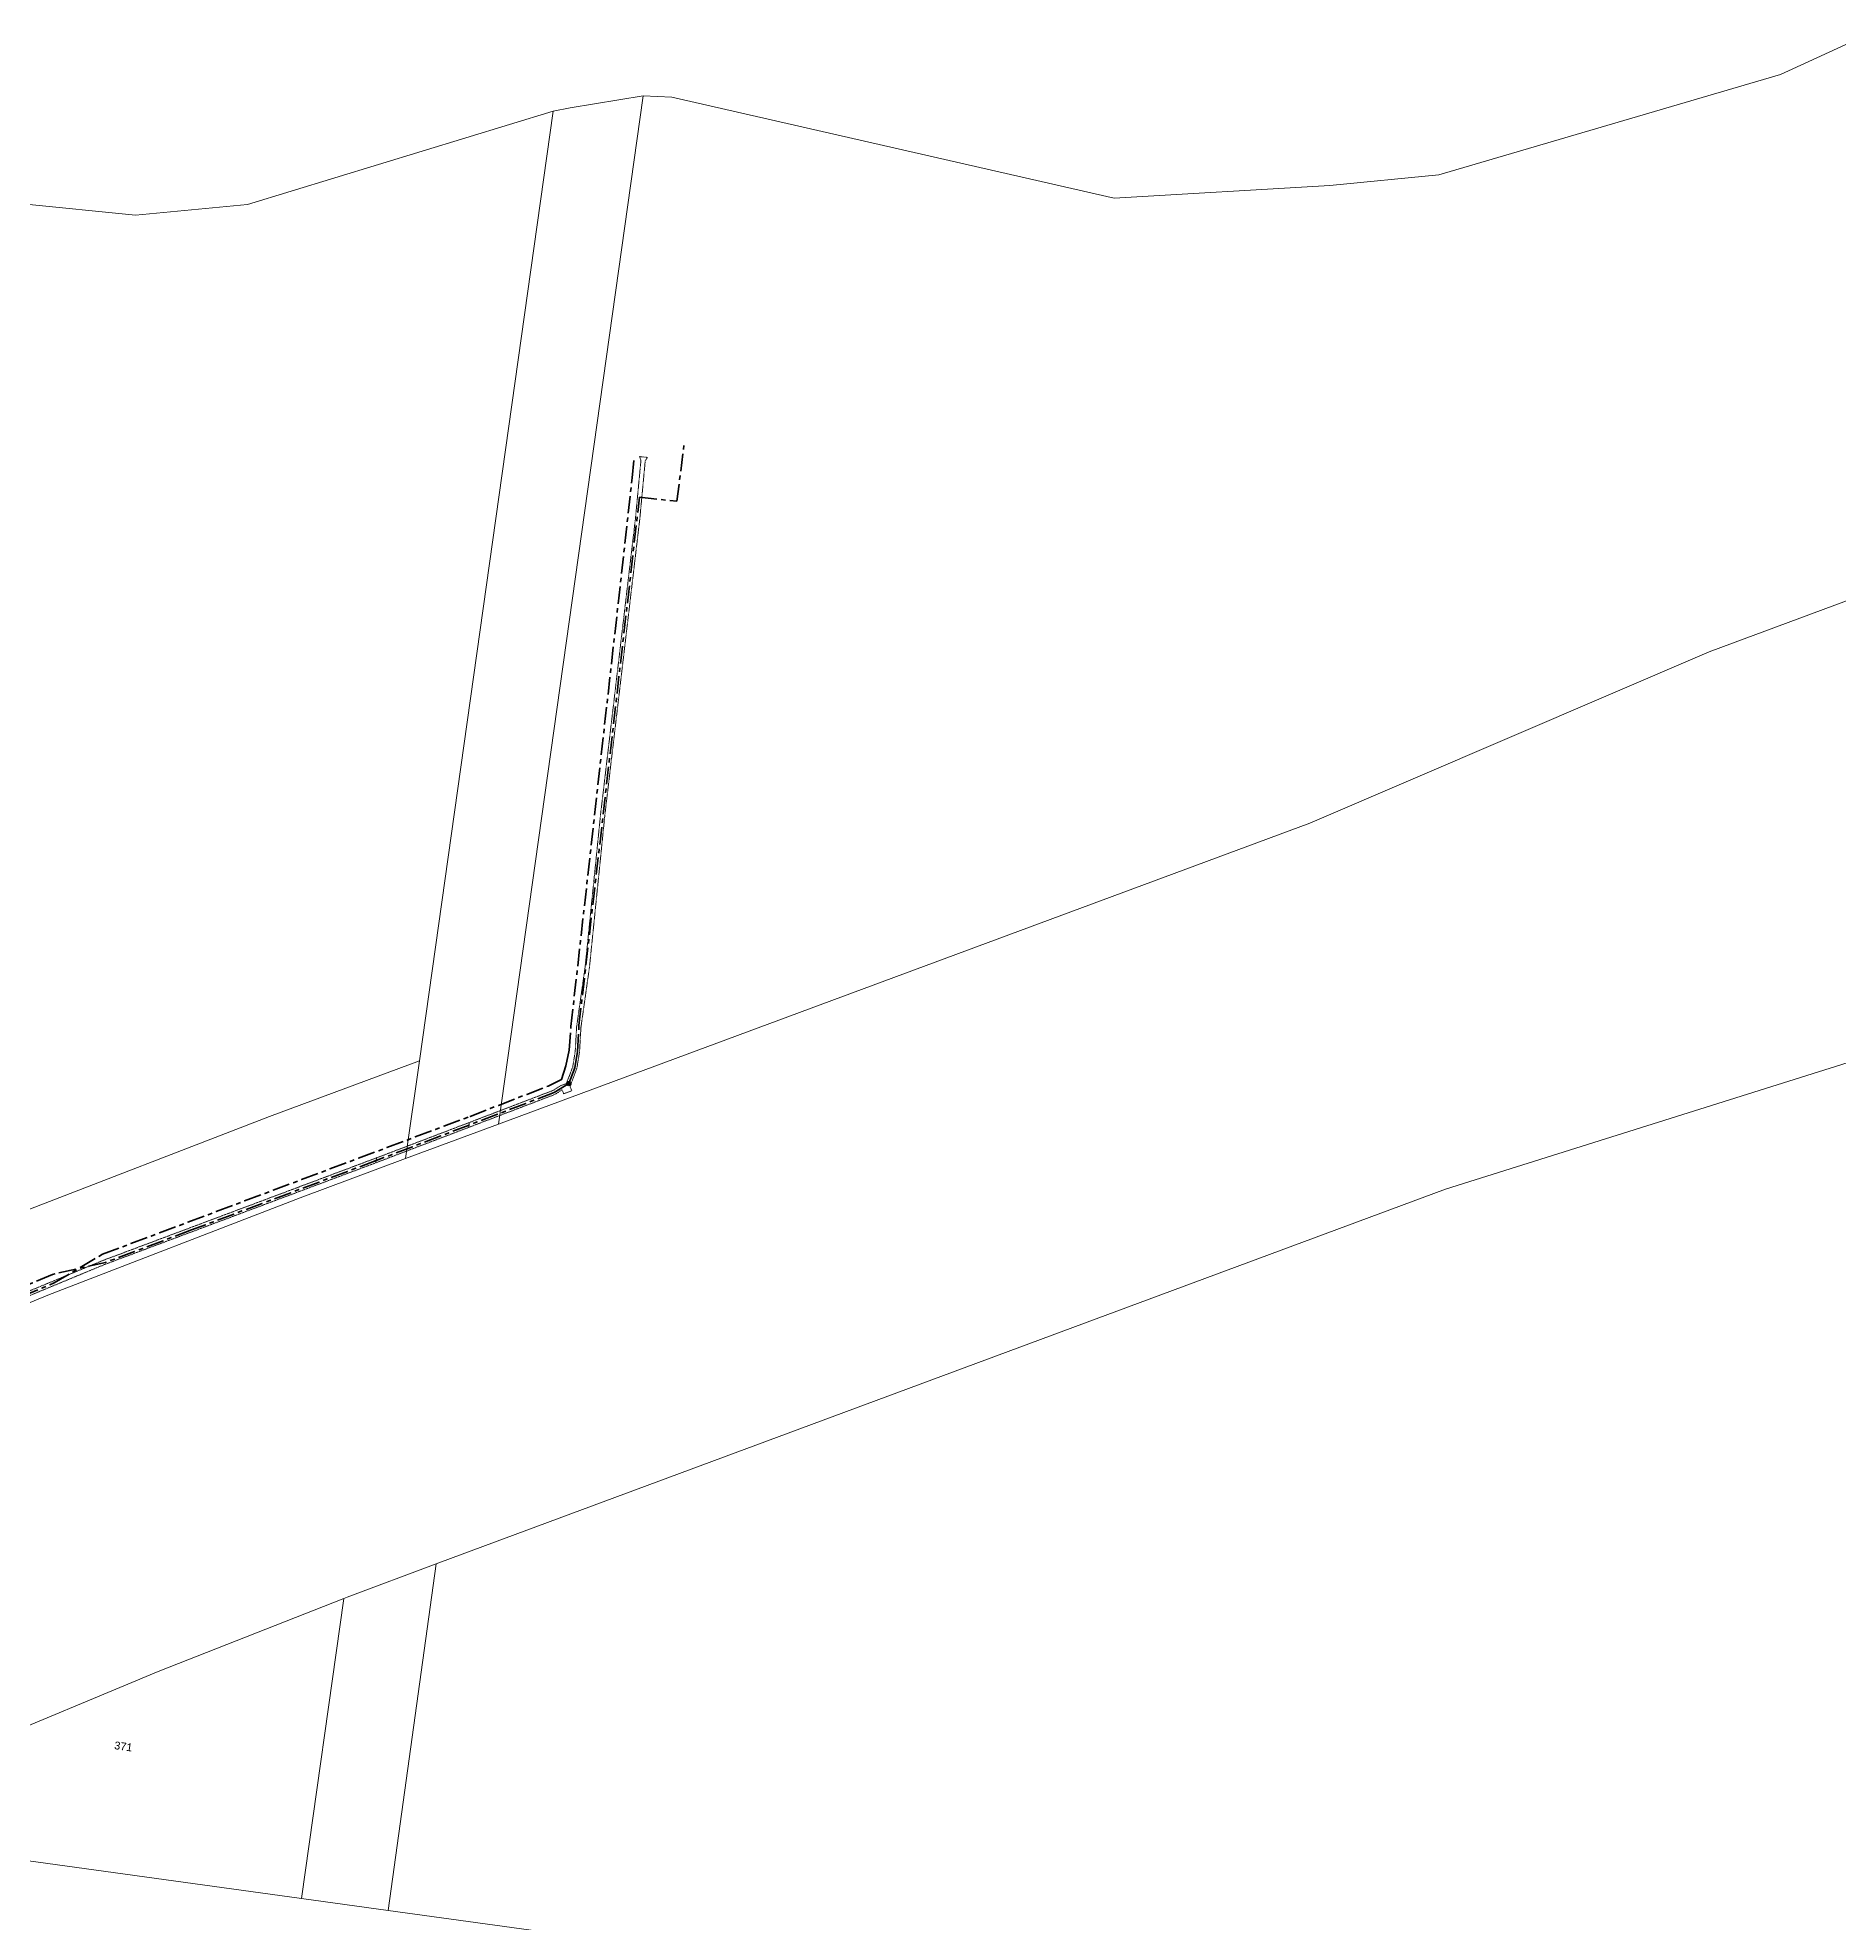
# Model space of a CAD drawing. Header units: metres. Extents: x 264899 to 270320, y 6185871 to 6191197.
# Drawn here: x 268174.3 to 268589.4, y 6188092 to 6188526.4 of the extents above; entities that cross this region are included whole.
import ezdxf
from ezdxf.enums import TextEntityAlignment as Align

# ---------------------------------------------------------------- set-up
doc = ezdxf.new("R2010")
doc.units = ezdxf.units.M
for name, pattern in [('Cable Exist UG', [7, 4, -1, 1, -1]), ('DASHED', [19.05, 12.7, -6.35]), ('HIDDEN2', [0.1875, 0.125, -0.0625])]:
    doc.linetypes.add(name, pattern=pattern)
doc.layers.get('0').update_dxf_attribs({"color": 6})
for name, color, linetype, lineweight in [('_User_HV_Exist', 1, 'Continuous', 35), ('Cadastre Land Parcels_SP_EXT', 118, 'Continuous', 15), ('Cadastre Other Property_SP_EXT', 138, 'DASHED', 15), ('Mains_HV_EXT', 13, 'Continuous', 25)]:
    doc.layers.add(name, color=color, linetype=linetype, lineweight=lineweight)
doc.layers.add('Equip_HV_EXT', color=7, linetype='Continuous')
doc.layers.get('0').freeze()
doc.styles.get("Standard").update_dxf_attribs({"font": 'arial.ttf'})

# ---------------------------------------------------------------- blocks, each defined once
blk = doc.blocks.new('CONNECTOR_NODE_EXT')
h = blk.add_hatch(color=256)
edge = h.paths.add_edge_path()
edge.add_arc((0, 0), 0.5, 0, 360)
blk.add_circle((0, 0), 0.5)
at = {"flags": 1}
blk.add_attdef('Z', (0, 0), '', height=0.2, dxfattribs=at)
at = {"flags": 9}
for tag, p in [('CONNECTOR_TYPE', (0, 0)), ('CONSTRUCTED_VOLTAGE', (0, -0.2)), ('OPERATING_VOLTAGE', (0, -0.6)), ('ORIENTATION', (0, -0.8)), ('SUBTYPE', (0, -1)), ('NO_PHASES', (0, -0.4)), ('USAGE', (0, -1.2)), ('NOTES', (0, -1.4))]:
    blk.add_attdef(tag, text='', height=0.2, dxfattribs=at).set_placement(p, align=Align.MIDDLE_LEFT)

msp = doc.modelspace()

# ---------------------------------------------------------------- linework, layer by layer
at = {"layer": '_User_HV_Exist', "linetype": 'Cable Exist UG'}
for points in [[(268087.65, 6188202.07), (268093.18, 6188203.8), (268178.14, 6188239.38), (268189.28, 6188245.99), (268274.01, 6188277.77), (268291.99, 6188284.76), (268295.05, 6188286.3), (268296.05, 6188289.42), (268296.88, 6188293.03), (268297.26, 6188298.5), (268311.38, 6188424.92), (268311.87, 6188429.89)], [(268296.77, 6188285.34), (268298.13, 6188288.99), (268298.76, 6188292.73), (268299.11, 6188298.72), (268313.06, 6188420.44), (268321.69, 6188419.52), (268323.3, 6188432.44)], [(268296.77, 6188285.34), (268293.4, 6188283.27), (268252.33, 6188267.57), (268209.8, 6188251.6), (268189.99, 6188244.12), (268177.79, 6188241.36), (268092.52, 6188205.65), (268088.8, 6188204.73), (268082.32, 6188216.89), (268083.01, 6188220.13), (268073.87, 6188240.97), (268057.21, 6188275.03), (268055.89, 6188283.29)]]:
    msp.add_lwpolyline(points, dxfattribs=at)
at = {"layer": 'Cadastre Land Parcels_SP_EXT', "linetype": 'Continuous'}
for points in [[(268170.82, 6188488.08), (268119.05, 6188502), (268093.38, 6188509.08), (268015.67, 6188549.61), (267962.91, 6188568.68), (267934.66, 6188591.97), (267924.7, 6188617.44), (267881.92, 6188667.88), (267837.97, 6188700.16), (267795.9, 6188384.45), (267804.5, 6188375.79), (267905.44, 6188274.27), (267940.34, 6188234.87), (267988.97, 6188179.99), (267996.76, 6188178.4), (268053.91, 6188205.57), (268111.28, 6188231.1), (268169.28, 6188255.17), (268227.76, 6188277.71), (268262.32, 6188290.54), (268293.13, 6188509.45), (268222.69, 6188487.95), (268196.93, 6188485.43), (268170.82, 6188488.08)], [(268906.33, 6188508.79), (268909.2, 6188515.63), (268957.39, 6188630.54), (268957.58, 6188657.03), (268950.58, 6188657.03), (268906.9, 6188656.88), (268881.32, 6188651.84), (268854.82, 6188645.16), (268778.8, 6188624.92), (268753.72, 6188613.83), (268675.89, 6188563.73), (268576.02, 6188517.92), (268497.3, 6188494.77), (268472.17, 6188492.34), (268422.46, 6188489.38), (268320.53, 6188512.65), (268313.93, 6188512.96), (268280.58, 6188275.99), (268467.58, 6188345.38), (268559.59, 6188384.86), (268653.34, 6188419.65), (268906.33, 6188508.79)], [(268280.58, 6188275.99), (268313.93, 6188512.96), (268297.07, 6188510.23), (268293.13, 6188509.45), (268262.32, 6188290.54), (268259.15, 6188268.04), (268280.58, 6188275.99)], [(268853.38, 6188391.92), (268688.15, 6188325.85), (268594.34, 6188291.07), (268498.82, 6188260.97), (268266.83, 6188174.88), (268266.19, 6188174.65), (268255.1, 6188094.79), (268691.56, 6188034.76), (268853.38, 6188391.92)], [(268062.26, 6188187.4), (268119.17, 6188212.72), (268176.71, 6188236.6), (268234.83, 6188259.01), (268259.15, 6188268.04), (268262.32, 6188290.54), (268227.76, 6188277.71), (268169.28, 6188255.17), (268111.28, 6188231.1), (268053.91, 6188205.57), (267996.76, 6188178.4), (267988.97, 6188179.99), (268006.01, 6188160.65), (268062.26, 6188187.4)], [(268266.19, 6188174.65), (268245.65, 6188166.99), (268244.93, 6188166.64), (268235.18, 6188097.53), (268255.1, 6188094.79), (268266.19, 6188174.65)], [(268244.93, 6188166.64), (268202.14, 6188149.82), (268159.69, 6188132.17), (268117.58, 6188113.71), (268235.18, 6188097.53), (268244.93, 6188166.64)]]:
    msp.add_lwpolyline(points, close=True, dxfattribs=at)
at = {"layer": 'Cadastre Other Property_SP_EXT', "linetype": 'HIDDEN2'}
for points in [[(268314.91, 6188429.64), (268313.06, 6188429.83), (268313.4, 6188428.98), (268312.13, 6188415.56), (268304.1, 6188347.43), (268300.54, 6188312.27), (268298.57, 6188298.4), (268298.25, 6188292.74), (268297.66, 6188289.13), (268296.22, 6188285.34), (268294.91, 6188284.87), (268293.13, 6188283.75), (268273.84, 6188276.37), (268273.68, 6188275.23), (268293.56, 6188282.83), (268295.23, 6188283.9), (268295.58, 6188282.97), (268297.46, 6188283.66), (268297.06, 6188284.73), (268298.63, 6188288.86), (268299.24, 6188292.63), (268299.57, 6188298.3), (268301.53, 6188312.14), (268305.07, 6188347.1), (268313.13, 6188415.46), (268314.39, 6188428.88), (268314.91, 6188429.64)], [(268252.45, 6188268.21), (268252.28, 6188267.07), (268273.68, 6188275.23), (268273.84, 6188276.37), (268252.45, 6188268.21)], [(268252.28, 6188267.07), (268252.45, 6188268.21), (268189.34, 6188244.55), (268114.52, 6188213.51), (268102.53, 6188208.46), (268092.44, 6188203.97), (268088.46, 6188202.83), (268088.14, 6188203.44), (268087.71, 6188203.2), (268079.97, 6188218.07), (268079.05, 6188217.67), (268086.81, 6188202.74), (268086.37, 6188202.51), (268087.3, 6188200.74), (268089.07, 6188201.67), (268088.94, 6188201.91), (268092.8, 6188203.03), (268102.94, 6188207.55), (268114.9, 6188212.59), (268189.7, 6188243.61), (268252.28, 6188267.07)]]:
    msp.add_lwpolyline(points, close=True, dxfattribs=at)
at = {"layer": 'Mains_HV_EXT', "linetype": 'Cable Exist UG'}
for points in [[(268087.65, 6188202.07), (268093.18, 6188203.8), (268178.14, 6188239.38), (268189.28, 6188245.99), (268274.01, 6188277.77), (268291.99, 6188284.76), (268295.05, 6188286.3), (268296.05, 6188289.42), (268296.88, 6188293.03), (268297.26, 6188298.5), (268311.38, 6188424.92), (268311.87, 6188429.89)], [(268296.77, 6188285.34), (268298.13, 6188288.99), (268298.76, 6188292.73), (268299.11, 6188298.72), (268313.06, 6188420.44), (268321.69, 6188419.52), (268323.3, 6188432.44)], [(268296.77, 6188285.34), (268293.4, 6188283.27), (268252.33, 6188267.57), (268209.8, 6188251.6), (268189.99, 6188244.12), (268177.79, 6188241.36), (268092.52, 6188205.65), (268088.8, 6188204.73), (268082.32, 6188216.89), (268083.01, 6188220.13), (268073.87, 6188240.97), (268057.21, 6188275.03), (268055.89, 6188283.29)]]:
    msp.add_lwpolyline(points, dxfattribs=at)

# ---------------------------------------------------------------- block references
at = {"layer": 'Equip_HV_EXT'}
msp.add_blockref('CONNECTOR_NODE_EXT', (268296.77, 6188285.34), dxfattribs=at)

# ---------------------------------------------------------------- texts
at = {"layer": 'Cadastre Land Parcels_SP_EXT'}
msp.add_text('371', height=1.8, rotation=351.91, dxfattribs=at).set_placement((268191.9, 6188131.98))

doc.saveas('drawing.dxf')
